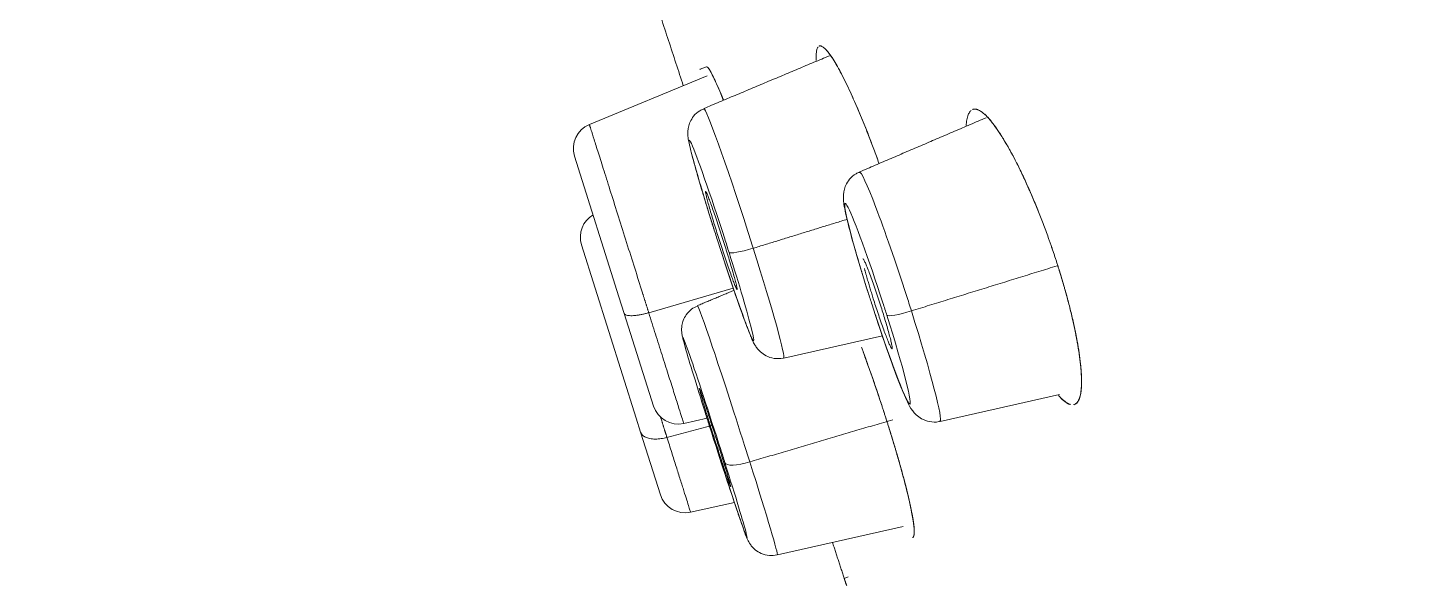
# Model space of a CAD drawing. Extents: x 5217 to 6345, y 0 to 827.
# Drawn here: x 5956.67 to 5972.71, y 485.49 to 491.91 of the extents above; entities that cross this region are included whole.
import ezdxf

# ---------------------------------------------------------------- set-up
doc = ezdxf.new("R2010")
doc.units = 0
doc.header["$LTSCALE"] = 30
doc.header["$MEASUREMENT"] = 0
doc.linetypes.add('HIDDEN2', pattern=[4.7625, 3.175, -1.5875])
doc.layers.add('1', color=7, linetype='CONTINUOUS')
doc.layers.add('2', color=1, linetype='HIDDEN2')

msp = doc.modelspace()

# ---------------------------------------------------------------- linework, layer by layer
at = {"layer": '1', "color": 7, "linetype": 'Continuous', "lineweight": 18}
for p, q in [((5965.874, 491.69), (5965.874, 491.69)), ((5964.492, 491.42), (5964.487, 491.417)), ((5964.564, 491.449), (5964.492, 491.42)), ((5964.571, 491.344), (5963.202, 490.777)), ((5963.03, 490.409), (5963.546, 488.773)), ((5963.747, 487.358), (5963.11, 489.377)), ((5963.546, 488.773), (5963.608, 488.578)), ((5963.948, 487.5), (5963.608, 488.578)), ((5965.462, 488.059), (5966.61, 488.318)), ((5967.28, 487.322), (5968.671, 487.633)), ((5963.798, 487.195), (5963.747, 487.358)), ((5964.299, 487.298), (5964.57, 487.358)), ((5963.798, 487.195), (5964.028, 486.468)), ((5964.379, 486.265), (5964.888, 486.378)), ((5965.389, 485.767), (5966.853, 486.1)), ((5966.959, 485.97), (5966.96, 485.97)), ((5966.213, 485.514), (5966.166, 485.494)), ((5966.213, 485.514), (5966.166, 485.494)), ((5966.166, 485.494), (5966.213, 485.514)), ((5966.166, 485.494), (5966.213, 485.514))]:
    msp.add_line(p, q, dxfattribs=at)
at = {"layer": '1', "color": 7, "linetype": 'Continuous', "lineweight": 13}
for p, q in [((5963.892, 488.587), (5964.875, 488.873)), ((5964.03, 487.37), (5964.043, 487.329)), ((5964.627, 487.275), (5964.104, 487.135))]:
    msp.add_line(p, q, dxfattribs=at)
at = {"layer": '1', "color": 7, "linetype": 'Continuous', "lineweight": 18}
for centre, start, end in [((5963.316, 490.5), 112.5, 197.5), ((5963.397, 489.467), 120.2005, 197.5), ((5964.234, 487.591), 197.5, 282.5), ((5964.314, 486.558), 197.5, 282.5)]:
    msp.add_arc(centre, 0.3, start, end, dxfattribs=at)
at = {"layer": '1', "color": 7, "linetype": 'Continuous', "lineweight": 13}
for centre, major_axis, ratio, start_param, end_param in [((5964.997, 489.511), (-0.465, 1.452), 0.034601, 4.71696, 6.281239), ((5964.737, 489.428), (-0.374, 1.167), 0.034601, 4.71696, 7.305585), ((5966.811, 488.774), (0.469, -1.451), 0.051888, 1.562494, 3.142038), ((5964.997, 489.511), (-0.465, 1.452), 0.034601, 4.58141, 4.71696), ((5964.737, 489.428), (-0.374, 1.167), 0.034601, 4.58141, 4.71696), ((5965.111, 489.38), (-0.286, -0.09), 0.130526, 0.034907, 1.517595), ((5964.997, 489.511), (-0.465, 1.452), 0.034601, 3.138517, 4.58141), ((5966.553, 488.69), (0.377, -1.167), 0.051888, 4.124518, 4.581312), ((5966.811, 488.774), (0.469, -1.451), 0.051888, 1.439719, 1.562494), ((5964.924, 487.218), (-0.465, 1.451), 0.016858, 4.586061, 6.282037), ((5966.553, 488.69), (0.377, -1.167), 0.051888, 4.704087, 7.722904), ((5966.947, 488.649), (-0.286, -0.09), 0.130526, 0.05236, 1.530973), ((5966.811, 488.774), (-0.469, 1.451), 0.051888, 3.136757, 4.581312), ((5964.737, 489.428), (-0.374, 1.167), 0.034601, 2.572011, 2.651997), ((5964.663, 487.134), (-0.374, 1.166), 0.016858, 4.586061, 6.751756), ((5964.663, 487.134), (-0.374, 1.166), 0.016858, 4.450552, 4.586061), ((5964.924, 487.218), (-0.465, 1.451), 0.016858, 4.450552, 4.586061), ((5965.064, 486.93), (0.286, 0.09), 0.258819, 3.159046, 4.643525), ((5964.924, 487.218), (-0.465, 1.451), 0.016858, 3.140081, 4.450552), ((5964.663, 487.134), (-0.374, 1.166), 0.016858, 2.503831, 3.432382)]:
    msp.add_ellipse(centre, major_axis=major_axis, ratio=ratio, start_param=start_param, end_param=end_param, dxfattribs=at)
at = {"layer": '1', "color": 7, "linetype": 'Continuous', "lineweight": 18}
for centre, major_axis, ratio, start_param, end_param in [((5964.737, 489.428), (-0.374, 1.167), 0.034601, 1.0224, 1.439818), ((5966.553, 488.69), (0.377, -1.167), 0.051888, 1.562494, 4.124517), ((5964.737, 489.428), (-0.374, 1.167), 0.034601, 1.439818, 1.575367), ((5964.737, 489.428), (-0.374, 1.167), 0.034601, 1.575367, 2.572011), ((5964.737, 489.428), (-0.374, 1.167), 0.034601, 2.651997, 4.58141), ((5966.553, 488.69), (0.377, -1.167), 0.051888, 4.581312, 4.704087), ((5966.553, 488.69), (0.377, -1.167), 0.051888, 1.439719, 1.562494), ((5964.663, 487.134), (-0.374, 1.166), 0.016858, 0.468571, 1.308959), ((5964.663, 487.134), (-0.374, 1.166), 0.016858, 1.308959, 1.444468), ((5964.663, 487.134), (-0.374, 1.166), 0.016858, 1.444468, 2.50383), ((5964.663, 487.134), (-0.374, 1.166), 0.016858, 3.432382, 4.450552)]:
    msp.add_ellipse(centre, major_axis=major_axis, ratio=ratio, start_param=start_param, end_param=end_param, dxfattribs=at)
for points, degree, knots in [([(5956.667, 553.255), (5956.667, 553.254), (5956.73, 553.053), (5956.799, 552.837), (5956.939, 552.39), (5957.084, 551.93), (5957.305, 551.23), (5957.532, 550.512), (5957.836, 549.547), (5958.146, 548.563), (5958.535, 547.33), (5958.93, 546.077), (5959.402, 544.58), (5959.879, 543.066), (5960.43, 541.318), (5960.985, 539.558), (5961.609, 537.578), (5962.234, 535.596), (5962.922, 533.414), (5963.608, 531.24), (5964.349, 528.89), (5965.083, 526.56), (5965.865, 524.081), (5966.636, 521.635), (5967.446, 519.068), (5968.24, 516.548), (5969.065, 513.934), (5969.87, 511.38), (5970.696, 508.759), (5971.5, 506.21), (5972.317, 503.619), (5973.109, 501.107), (5973.906, 498.578), (5974.695, 496.078), (5975.482, 493.579), (5976.3, 490.987), (5977.11, 488.418), (5977.944, 485.772), (5978.763, 483.175), (5979.603, 480.51), (5980.419, 477.921), (5981.253, 475.277), (5982.054, 472.737), (5982.868, 470.156), (5983.639, 467.709), (5984.419, 465.235), (5985.148, 462.924), (5985.881, 460.598), (5986.555, 458.462), (5987.229, 456.325), (5987.836, 454.4), (5988.44, 452.484), (5988.971, 450.799), (5989.497, 449.131), (5989.946, 447.707), (5990.388, 446.305), (5990.751, 445.154), (5990.958, 444.497), (5991.138, 443.926)], 2, [0, 0, 0, 0.033713, 0.033713, 0.068746, 0.068746, 0.10378, 0.10378, 0.138813, 0.138813, 0.173846, 0.173846, 0.208879, 0.208879, 0.243913, 0.243913, 0.278946, 0.278946, 0.313979, 0.313979, 0.349012, 0.349012, 0.384046, 0.384046, 0.419079, 0.419079, 0.454112, 0.454112, 0.489145, 0.489145, 0.524179, 0.524179, 0.559212, 0.559212, 0.594245, 0.594245, 0.629278, 0.629278, 0.664312, 0.664312, 0.699345, 0.699345, 0.734378, 0.734378, 0.769411, 0.769411, 0.804444, 0.804444, 0.839478, 0.839478, 0.874511, 0.874511, 0.909544, 0.909544, 0.944577, 0.944577, 0.979611, 0.979611, 1, 1, 1]), ([(5965.862, 491.68), (5965.859, 491.677), (5965.852, 491.666), (5965.844, 491.641), (5965.839, 491.596), (5965.838, 491.555), (5965.839, 491.526), (5965.839, 491.521)], 3, [0, 0, 0, 0, 0.122023, 0.422438, 0.636626, 0.937855, 1, 1, 1, 1]), ([(5965.84, 491.6), (5965.839, 491.583), (5965.838, 491.558), (5965.839, 491.529), (5965.839, 491.522)], 3, [0, 0, 0, 0, 0.765695, 1, 1, 1, 1]), ([(5966.57, 490.326), (5966.56, 490.354), (5966.54, 490.408), (5966.501, 490.514), (5966.452, 490.643), (5966.393, 490.793), (5966.332, 490.94), (5966.275, 491.072), (5966.22, 491.191), (5966.167, 491.301), (5966.112, 491.408), (5966.06, 491.501), (5966.013, 491.574), (5965.98, 491.618), (5965.956, 491.646), (5965.933, 491.67), (5965.911, 491.686), (5965.89, 491.693), (5965.88, 491.692), (5965.875, 491.69), (5965.875, 491.69)], 3, [0, 0, 0, 0, 0.034007, 0.069186, 0.134935, 0.202948, 0.273999, 0.346237, 0.406397, 0.472287, 0.548078, 0.625447, 0.698275, 0.766386, 0.79463, 0.835003, 0.907475, 0.947802, 0.997722, 1, 1, 1, 1]), ([(5966.57, 490.326), (5966.56, 490.354), (5966.54, 490.408), (5966.501, 490.514), (5966.452, 490.643), (5966.393, 490.793), (5966.332, 490.94), (5966.275, 491.072), (5966.22, 491.191), (5966.167, 491.301), (5966.112, 491.408), (5966.06, 491.501), (5966.013, 491.574), (5965.98, 491.618), (5965.956, 491.646), (5965.933, 491.67), (5965.908, 491.688), (5965.887, 491.693), (5965.878, 491.691), (5965.875, 491.69)], 3, [0, 0, 0, 0, 0.034012, 0.069191, 0.134941, 0.202957, 0.274009, 0.346248, 0.406409, 0.472301, 0.548094, 0.625464, 0.698294, 0.766406, 0.794651, 0.835024, 0.907497, 0.967554, 1, 1, 1, 1]), ([(5965.876, 491.691), (5965.878, 491.691), (5965.887, 491.693), (5965.906, 491.69), (5965.937, 491.667), (5965.973, 491.628), (5966.013, 491.573), (5966.058, 491.502), (5966.107, 491.416), (5966.159, 491.317), (5966.214, 491.204), (5966.271, 491.08), (5966.33, 490.945), (5966.39, 490.801), (5966.45, 490.649), (5966.5, 490.517), (5966.54, 490.409), (5966.56, 490.354), (5966.57, 490.326)], 3, [0, 0, 0, 0, 0.017409, 0.087814, 0.158333, 0.229613, 0.300377, 0.371283, 0.4415, 0.51204, 0.581832, 0.651955, 0.721625, 0.791293, 0.860832, 0.930452, 0.965331, 1, 1, 1, 1]), ([(5965.899, 491.69), (5965.902, 491.689), (5965.913, 491.684), (5965.937, 491.667), (5965.973, 491.628), (5966.013, 491.573), (5966.058, 491.502), (5966.107, 491.416), (5966.159, 491.317), (5966.214, 491.204), (5966.271, 491.08), (5966.33, 490.945), (5966.39, 490.801), (5966.45, 490.649), (5966.5, 490.517), (5966.54, 490.409), (5966.56, 490.354), (5966.57, 490.326)], 3, [0, 0, 0, 0, 0.020224, 0.095968, 0.17253, 0.248537, 0.324697, 0.400116, 0.475883, 0.550846, 0.626165, 0.700998, 0.775828, 0.85052, 0.925299, 0.962762, 1, 1, 1, 1]), ([(5964.76, 491.064), (5964.754, 491.077), (5964.731, 491.134), (5964.694, 491.221), (5964.654, 491.31), (5964.628, 491.362), (5964.612, 491.393), (5964.598, 491.417), (5964.581, 491.442), (5964.57, 491.451), (5964.565, 491.45), (5964.564, 491.449)], 3, [0, 0, 0, 0, 0.050348, 0.227066, 0.391335, 0.53579, 0.601839, 0.664914, 0.789621, 0.970908, 1, 1, 1, 1]), ([(5964.76, 491.064), (5964.754, 491.077), (5964.731, 491.134), (5964.694, 491.221), (5964.654, 491.31), (5964.628, 491.362), (5964.612, 491.393), (5964.598, 491.417), (5964.581, 491.442), (5964.57, 491.451), (5964.565, 491.45), (5964.564, 491.449)], 3, [0, 0, 0, 0, 0.050313, 0.227039, 0.391315, 0.535776, 0.601828, 0.664906, 0.789618, 0.970912, 1, 1, 1, 1]), ([(5964.577, 491.443), (5964.58, 491.441), (5964.587, 491.432), (5964.603, 491.409), (5964.627, 491.365), (5964.66, 491.296), (5964.699, 491.209), (5964.734, 491.128), (5964.755, 491.076), (5964.76, 491.063)], 3, [0, 0, 0, 0, 0.092263, 0.213993, 0.394395, 0.577186, 0.757487, 0.939911, 1, 1, 1, 1]), ([(5964.577, 491.443), (5964.58, 491.441), (5964.587, 491.432), (5964.603, 491.409), (5964.627, 491.365), (5964.66, 491.296), (5964.699, 491.209), (5964.734, 491.128), (5964.755, 491.076), (5964.76, 491.063)], 3, [0, 0, 0, 0, 0.092263, 0.213993, 0.394395, 0.577186, 0.757487, 0.939911, 1, 1, 1, 1]), ([(5964.532, 490.957), (5964.515, 490.952), (5964.47, 490.934), (5964.414, 490.88), (5964.372, 490.811), (5964.352, 490.747), (5964.346, 490.696), (5964.346, 490.656), (5964.351, 490.611), (5964.367, 490.53), (5964.41, 490.358), (5964.474, 490.138), (5964.509, 490.023)], 3, [0, 0, 0, 0, 0.033057, 0.096388, 0.148952, 0.19455, 0.233788, 0.27088, 0.321589, 0.436499, 0.742396, 1, 1, 1, 1]), ([(5967.6, 490.864), (5967.605, 490.882), (5967.617, 490.914), (5967.633, 490.934), (5967.642, 490.942), (5967.642, 490.942)], 3, [0, 0, 0, 0, 0.496629, 0.994908, 1, 1, 1, 1]), ([(5967.6, 490.864), (5967.605, 490.882), (5967.617, 490.914), (5967.633, 490.934), (5967.642, 490.942), (5967.642, 490.942)], 3, [0, 0, 0, 0, 0.496629, 0.994908, 1, 1, 1, 1]), ([(5968.656, 489.116), (5968.654, 489.123), (5968.649, 489.136), (5968.643, 489.156), (5968.637, 489.177), (5968.63, 489.197), (5968.623, 489.217), (5968.617, 489.237), (5968.61, 489.257), (5968.603, 489.278), (5968.596, 489.298), (5968.59, 489.318), (5968.583, 489.338), (5968.576, 489.359), (5968.569, 489.379), (5968.561, 489.4), (5968.554, 489.42), (5968.54, 489.461), (5968.518, 489.522), (5968.487, 489.603), (5968.457, 489.684), (5968.416, 489.788), (5968.363, 489.915), (5968.298, 490.065), (5968.231, 490.211), (5968.166, 490.343), (5968.103, 490.462), (5968.04, 490.573), (5967.974, 490.68), (5967.916, 490.763), (5967.869, 490.823), (5967.832, 490.864), (5967.802, 490.894), (5967.775, 490.917), (5967.749, 490.935), (5967.727, 490.947), (5967.71, 490.953), (5967.7, 490.955), (5967.689, 490.957), (5967.675, 490.957), (5967.664, 490.954), (5967.659, 490.952), (5967.658, 490.951)], 3, [0, 0, 0, 0, 0.006741, 0.013492, 0.020255, 0.027028, 0.033811, 0.040606, 0.047411, 0.054228, 0.061055, 0.067892, 0.074741, 0.0816, 0.088471, 0.095352, 0.102244, 0.109147, 0.136952, 0.164749, 0.192536, 0.220315, 0.27434, 0.330159, 0.388379, 0.447546, 0.497663, 0.552721, 0.616016, 0.680786, 0.721962, 0.761338, 0.798918, 0.824882, 0.857204, 0.898047, 0.91655, 0.929077, 0.942132, 0.96989, 0.997089, 1, 1, 1, 1]), ([(5968.656, 489.116), (5968.654, 489.123), (5968.649, 489.136), (5968.643, 489.156), (5968.637, 489.177), (5968.63, 489.197), (5968.623, 489.217), (5968.617, 489.237), (5968.61, 489.257), (5968.603, 489.278), (5968.596, 489.298), (5968.59, 489.318), (5968.583, 489.338), (5968.576, 489.359), (5968.569, 489.379), (5968.561, 489.4), (5968.554, 489.42), (5968.54, 489.461), (5968.518, 489.522), (5968.487, 489.603), (5968.457, 489.684), (5968.416, 489.788), (5968.363, 489.915), (5968.298, 490.065), (5968.231, 490.211), (5968.166, 490.343), (5968.103, 490.462), (5968.04, 490.573), (5967.974, 490.68), (5967.916, 490.763), (5967.869, 490.823), (5967.832, 490.864), (5967.802, 490.894), (5967.775, 490.917), (5967.749, 490.935), (5967.727, 490.947), (5967.71, 490.953), (5967.7, 490.955), (5967.689, 490.957), (5967.675, 490.957), (5967.664, 490.954), (5967.658, 490.951)], 3, [0, 0, 0, 0, 0.006741, 0.013492, 0.020255, 0.027028, 0.033812, 0.040606, 0.047412, 0.054228, 0.061055, 0.067893, 0.074742, 0.081601, 0.088472, 0.095353, 0.102245, 0.109148, 0.136954, 0.164751, 0.192538, 0.220318, 0.274343, 0.330162, 0.388383, 0.447551, 0.497668, 0.552727, 0.616023, 0.680794, 0.72197, 0.761346, 0.798927, 0.824892, 0.857214, 0.898057, 0.91656, 0.929088, 0.942142, 0.969901, 1, 1, 1, 1]), ([(5967.662, 490.953), (5967.666, 490.954), (5967.68, 490.958), (5967.708, 490.956), (5967.751, 490.936), (5967.799, 490.899), (5967.851, 490.845), (5967.908, 490.774), (5967.968, 490.688), (5968.031, 490.588), (5968.096, 490.475), (5968.162, 490.35), (5968.229, 490.215), (5968.295, 490.071), (5968.361, 489.92), (5968.415, 489.79), (5968.457, 489.684), (5968.487, 489.603), (5968.518, 489.522), (5968.542, 489.455), (5968.561, 489.4), (5968.575, 489.36), (5968.589, 489.319), (5968.603, 489.279), (5968.617, 489.238), (5968.63, 489.197), (5968.643, 489.157), (5968.651, 489.13), (5968.656, 489.116)], 3, [0, 0, 0, 0, 0.0182, 0.076573, 0.135552, 0.195054, 0.254561, 0.314049, 0.37307, 0.432281, 0.490583, 0.549063, 0.60673, 0.664308, 0.721132, 0.778015, 0.806021, 0.833969, 0.86192, 0.889932, 0.903728, 0.917499, 0.931253, 0.944996, 0.958735, 0.972478, 0.98623, 1, 1, 1, 1]), ([(5967.676, 490.956), (5967.686, 490.958), (5967.71, 490.955), (5967.751, 490.936), (5967.799, 490.899), (5967.851, 490.845), (5967.908, 490.774), (5967.968, 490.688), (5968.031, 490.588), (5968.096, 490.475), (5968.162, 490.35), (5968.229, 490.215), (5968.295, 490.071), (5968.361, 489.92), (5968.415, 489.79), (5968.457, 489.684), (5968.487, 489.603), (5968.518, 489.522), (5968.542, 489.455), (5968.561, 489.4), (5968.575, 489.36), (5968.589, 489.319), (5968.603, 489.279), (5968.617, 489.238), (5968.63, 489.197), (5968.643, 489.157), (5968.651, 489.13), (5968.656, 489.116)], 3, [0, 0, 0, 0, 0.053638, 0.114082, 0.175062, 0.236047, 0.297012, 0.357499, 0.41818, 0.47793, 0.537863, 0.596963, 0.65597, 0.714206, 0.772502, 0.801203, 0.829845, 0.85849, 0.887199, 0.901337, 0.91545, 0.929546, 0.94363, 0.95771, 0.971794, 0.985888, 1, 1, 1, 1]), ([(5967.608, 490.89), (5967.605, 490.882), (5967.596, 490.855), (5967.589, 490.813), (5967.585, 490.776), (5967.585, 490.765)], 3, [0, 0, 0, 0, 0.251046, 0.795563, 1, 1, 1, 1]), ([(5967.608, 490.89), (5967.605, 490.882), (5967.596, 490.855), (5967.589, 490.813), (5967.585, 490.776), (5967.585, 490.765)], 3, [0, 0, 0, 0, 0.25098, 0.795503, 1, 1, 1, 1]), ([(5966.343, 490.22), (5966.329, 490.216), (5966.285, 490.2), (5966.228, 490.145), (5966.183, 490.074), (5966.162, 490.008), (5966.156, 489.953), (5966.156, 489.9), (5966.167, 489.809), (5966.205, 489.639), (5966.28, 489.358), (5966.342, 489.154), (5966.364, 489.083)], 3, [0, 0, 0, 0, 0.025009, 0.083604, 0.132635, 0.176386, 0.217134, 0.264096, 0.34812, 0.609822, 0.872815, 1, 1, 1, 1]), ([(5964.737, 489.29), (5964.781, 489.153), (5964.869, 488.888), (5964.973, 488.586), (5965.018, 488.471), (5965.03, 488.439)], 3, [0, 0, 0, 0, 0.374599, 0.80282, 1, 1, 1, 1]), ([(5968.656, 489.116), (5968.658, 489.109), (5968.662, 489.096), (5968.669, 489.075), (5968.675, 489.054), (5968.682, 489.033), (5968.688, 489.013), (5968.694, 488.992), (5968.7, 488.971), (5968.706, 488.951), (5968.712, 488.93), (5968.718, 488.91), (5968.724, 488.889), (5968.73, 488.869), (5968.736, 488.848), (5968.741, 488.828), (5968.747, 488.807), (5968.758, 488.766), (5968.775, 488.705), (5968.795, 488.625), (5968.814, 488.546), (5968.838, 488.441), (5968.865, 488.315), (5968.89, 488.172), (5968.909, 488.039), (5968.926, 487.879), (5968.929, 487.713), (5968.91, 487.6), (5968.881, 487.545), (5968.861, 487.527), (5968.849, 487.521), (5968.847, 487.52)], 3, [0, 0, 0, 0, 0.008486, 0.016969, 0.025451, 0.033932, 0.042414, 0.050898, 0.059385, 0.067875, 0.076372, 0.084874, 0.093384, 0.101902, 0.110431, 0.11897, 0.127521, 0.136085, 0.170812, 0.205456, 0.240092, 0.274796, 0.346133, 0.417131, 0.488487, 0.560899, 0.704396, 0.845444, 0.915847, 0.986658, 1, 1, 1, 1]), ([(5968.836, 487.516), (5968.836, 487.516), (5968.842, 487.518), (5968.854, 487.523), (5968.871, 487.535), (5968.887, 487.557), (5968.902, 487.588), (5968.913, 487.628), (5968.921, 487.676), (5968.926, 487.739), (5968.927, 487.819), (5968.921, 487.923), (5968.909, 488.044), (5968.889, 488.18), (5968.863, 488.322), (5968.838, 488.445), (5968.814, 488.546), (5968.795, 488.625), (5968.774, 488.706), (5968.757, 488.772), (5968.742, 488.824), (5968.732, 488.861), (5968.722, 488.897), (5968.711, 488.934), (5968.7, 488.97), (5968.69, 489.007), (5968.678, 489.043), (5968.667, 489.08), (5968.66, 489.104), (5968.656, 489.116)], 3, [0, 0, 0, 0, 0.004774, 0.036443, 0.07879, 0.124747, 0.174323, 0.223014, 0.271765, 0.320575, 0.387656, 0.45246, 0.526159, 0.59815, 0.666408, 0.731751, 0.765726, 0.799675, 0.833598, 0.867497, 0.882422, 0.897297, 0.91212, 0.926893, 0.941616, 0.956287, 0.970909, 0.98548, 1, 1, 1, 1]), ([(5968.836, 487.516), (5968.838, 487.517), (5968.845, 487.519), (5968.856, 487.524), (5968.874, 487.538), (5968.89, 487.561), (5968.902, 487.591), (5968.914, 487.629), (5968.923, 487.685), (5968.927, 487.767), (5968.925, 487.859), (5968.917, 487.965), (5968.903, 488.084), (5968.883, 488.216), (5968.857, 488.353), (5968.831, 488.472), (5968.809, 488.57), (5968.79, 488.646), (5968.77, 488.723), (5968.752, 488.788), (5968.738, 488.841), (5968.727, 488.88), (5968.715, 488.92), (5968.704, 488.959), (5968.692, 488.998), (5968.68, 489.038), (5968.668, 489.077), (5968.66, 489.103), (5968.656, 489.116)], 3, [0, 0, 0, 0, 0.013849, 0.044413, 0.076868, 0.143016, 0.176845, 0.212893, 0.281653, 0.350015, 0.415763, 0.478054, 0.547891, 0.615962, 0.680835, 0.743388, 0.775905, 0.808385, 0.840828, 0.873234, 0.889288, 0.905283, 0.921218, 0.937094, 0.95291, 0.968666, 0.984363, 1, 1, 1, 1]), ([(5968.656, 489.116), (5968.658, 489.109), (5968.662, 489.096), (5968.669, 489.075), (5968.675, 489.054), (5968.682, 489.033), (5968.688, 489.013), (5968.694, 488.992), (5968.7, 488.971), (5968.706, 488.951), (5968.712, 488.93), (5968.718, 488.91), (5968.724, 488.889), (5968.73, 488.869), (5968.736, 488.848), (5968.741, 488.828), (5968.747, 488.807), (5968.758, 488.766), (5968.775, 488.705), (5968.795, 488.625), (5968.814, 488.546), (5968.838, 488.441), (5968.865, 488.315), (5968.89, 488.172), (5968.909, 488.039), (5968.926, 487.879), (5968.929, 487.713), (5968.91, 487.6), (5968.885, 487.553), (5968.873, 487.539), (5968.87, 487.536)], 3, [0, 0, 0, 0, 0.008989, 0.017975, 0.026959, 0.035943, 0.044927, 0.053914, 0.062904, 0.071898, 0.080897, 0.089904, 0.098918, 0.107941, 0.116975, 0.12602, 0.135077, 0.144149, 0.180934, 0.217631, 0.25432, 0.29108, 0.366645, 0.44185, 0.517434, 0.594137, 0.746137, 0.895544, 0.970119, 1, 1, 1, 1]), ([(5964.458, 488.663), (5964.433, 488.654), (5964.384, 488.63), (5964.329, 488.569), (5964.293, 488.502), (5964.277, 488.441), (5964.274, 488.393), (5964.275, 488.361), (5964.279, 488.337), (5964.284, 488.307), (5964.293, 488.27), (5964.311, 488.207), (5964.323, 488.164)], 3, [0, 0, 0, 0, 0.084462, 0.184945, 0.268681, 0.33985, 0.397731, 0.441818, 0.486127, 0.556129, 0.738817, 1, 1, 1, 1]), ([(5966.528, 488.561), (5966.574, 488.418), (5966.668, 488.142), (5966.801, 487.775), (5966.892, 487.565), (5966.935, 487.476), (5966.999, 487.399), (5967.067, 487.347), (5967.158, 487.315), (5967.237, 487.308), (5967.276, 487.323), (5967.28, 487.324)], 3, [0, 0, 0, 0, 0.208419, 0.437457, 0.672379, 0.802166, 0.84706, 0.889491, 0.939194, 0.993274, 1, 1, 1, 1]), ([(5965.03, 488.439), (5965.049, 488.387), (5965.086, 488.293), (5965.109, 488.241), (5965.146, 488.18), (5965.189, 488.129), (5965.258, 488.08), (5965.351, 488.049), (5965.418, 488.052), (5965.454, 488.058)], 3, [0, 0, 0, 0, 0.271539, 0.535666, 0.618834, 0.701227, 0.789239, 0.891701, 1, 1, 1, 1]), ([(5966.367, 488.184), (5966.375, 488.163), (5966.402, 488.089), (5966.439, 487.985), (5966.479, 487.874), (5966.508, 487.79), (5966.537, 487.705), (5966.56, 487.636), (5966.578, 487.583), (5966.591, 487.545), (5966.603, 487.507), (5966.615, 487.47), (5966.627, 487.432), (5966.639, 487.395), (5966.651, 487.358), (5966.663, 487.321), (5966.671, 487.297), (5966.675, 487.284)], 3, [0, 0, 0, 0, 0.070788, 0.255904, 0.348609, 0.441253, 0.534026, 0.627119, 0.668734, 0.710265, 0.751729, 0.793141, 0.834518, 0.875876, 0.917231, 0.9586, 1, 1, 1, 1]), ([(5966.367, 488.184), (5966.375, 488.163), (5966.402, 488.089), (5966.439, 487.985), (5966.479, 487.874), (5966.508, 487.79), (5966.537, 487.705), (5966.56, 487.636), (5966.578, 487.583), (5966.591, 487.545), (5966.603, 487.507), (5966.615, 487.47), (5966.627, 487.432), (5966.639, 487.395), (5966.651, 487.358), (5966.663, 487.321), (5966.671, 487.297), (5966.675, 487.284)], 3, [0, 0, 0, 0, 0.070788, 0.255904, 0.348609, 0.441253, 0.534026, 0.627119, 0.668734, 0.710265, 0.751729, 0.793141, 0.834518, 0.875876, 0.917231, 0.9586, 1, 1, 1, 1]), ([(5966.675, 487.284), (5966.673, 487.291), (5966.668, 487.304), (5966.662, 487.325), (5966.655, 487.345), (5966.649, 487.365), (5966.642, 487.386), (5966.636, 487.406), (5966.629, 487.427), (5966.622, 487.448), (5966.616, 487.469), (5966.609, 487.489), (5966.602, 487.51), (5966.595, 487.531), (5966.588, 487.552), (5966.581, 487.574), (5966.574, 487.595), (5966.56, 487.637), (5966.538, 487.702), (5966.509, 487.787), (5966.479, 487.873), (5966.44, 487.982), (5966.404, 488.084), (5966.377, 488.156), (5966.369, 488.178)], 3, [0, 0, 0, 0, 0.022853, 0.045748, 0.068685, 0.091665, 0.114687, 0.137751, 0.160858, 0.184006, 0.207197, 0.23043, 0.253705, 0.277023, 0.300383, 0.323785, 0.347229, 0.370715, 0.465402, 0.560094, 0.654788, 0.749487, 0.926463, 1, 1, 1, 1]), ([(5966.675, 487.284), (5966.673, 487.291), (5966.668, 487.304), (5966.662, 487.325), (5966.655, 487.345), (5966.649, 487.365), (5966.642, 487.386), (5966.636, 487.406), (5966.629, 487.427), (5966.622, 487.448), (5966.616, 487.469), (5966.609, 487.489), (5966.602, 487.51), (5966.595, 487.531), (5966.588, 487.552), (5966.581, 487.574), (5966.574, 487.595), (5966.56, 487.637), (5966.538, 487.702), (5966.509, 487.787), (5966.479, 487.873), (5966.44, 487.982), (5966.404, 488.084), (5966.377, 488.156), (5966.369, 488.178)], 3, [0, 0, 0, 0, 0.022853, 0.045748, 0.068686, 0.091666, 0.114688, 0.137753, 0.160859, 0.184008, 0.207199, 0.230432, 0.253708, 0.277026, 0.300386, 0.323788, 0.347232, 0.370719, 0.465407, 0.560099, 0.654795, 0.749494, 0.926472, 1, 1, 1, 1]), ([(5968.659, 487.624), (5968.665, 487.617), (5968.691, 487.589), (5968.73, 487.553), (5968.766, 487.53), (5968.786, 487.521), (5968.794, 487.519), (5968.797, 487.518)], 3, [0, 0, 0, 0, 0.108316, 0.505579, 0.79631, 0.935516, 1, 1, 1, 1]), ([(5968.78, 487.524), (5968.78, 487.524), (5968.766, 487.53), (5968.737, 487.548), (5968.702, 487.579), (5968.682, 487.599), (5968.679, 487.603)], 3, [0, 0, 0, 0, 0.000036, 0.458178, 0.919273, 1, 1, 1, 1]), ([(5968.786, 487.522), (5968.784, 487.522), (5968.768, 487.529), (5968.737, 487.548), (5968.702, 487.579), (5968.682, 487.599), (5968.679, 487.603)], 3, [0, 0, 0, 0, 0.061826, 0.491659, 0.924262, 1, 1, 1, 1]), ([(5968.679, 487.602), (5968.682, 487.599), (5968.705, 487.575), (5968.732, 487.552), (5968.758, 487.535), (5968.766, 487.531), (5968.769, 487.529)], 3, [0, 0, 0, 0, 0.090559, 0.713762, 0.881555, 1, 1, 1, 1]), ([(5966.96, 485.97), (5966.962, 485.97), (5966.967, 485.973), (5966.976, 485.984), (5966.983, 486.024), (5966.978, 486.109), (5966.957, 486.236), (5966.931, 486.361), (5966.907, 486.468), (5966.878, 486.582), (5966.851, 486.685), (5966.827, 486.772), (5966.808, 486.841), (5966.787, 486.912), (5966.77, 486.973), (5966.755, 487.022), (5966.744, 487.059), (5966.733, 487.096), (5966.722, 487.133), (5966.71, 487.171), (5966.698, 487.209), (5966.687, 487.246), (5966.679, 487.272), (5966.675, 487.284)], 3, [0, 0, 0, 0, 0.01789, 0.089894, 0.165178, 0.304826, 0.438552, 0.510175, 0.580677, 0.649852, 0.716811, 0.75257, 0.788326, 0.824081, 0.859833, 0.877557, 0.895223, 0.912832, 0.930382, 0.947873, 0.965307, 0.982683, 1, 1, 1, 1]), ([(5966.675, 487.284), (5966.677, 487.278), (5966.681, 487.264), (5966.687, 487.244), (5966.693, 487.225), (5966.7, 487.205), (5966.706, 487.185), (5966.712, 487.165), (5966.718, 487.146), (5966.724, 487.126), (5966.73, 487.107), (5966.735, 487.088), (5966.741, 487.068), (5966.747, 487.049), (5966.753, 487.03), (5966.758, 487.011), (5966.764, 486.992), (5966.769, 486.973), (5966.781, 486.935), (5966.798, 486.876), (5966.819, 486.801), (5966.84, 486.727), (5966.865, 486.633), (5966.894, 486.521), (5966.923, 486.4), (5966.946, 486.292), (5966.964, 486.199), (5966.975, 486.12), (5966.981, 486.057), (5966.981, 486.011), (5966.975, 485.985), (5966.97, 485.976), (5966.967, 485.974)], 3, [0, 0, 0, 0, 0.009477, 0.018946, 0.02841, 0.037868, 0.047323, 0.056775, 0.066226, 0.075676, 0.085126, 0.094578, 0.104033, 0.113492, 0.122956, 0.132425, 0.141902, 0.151388, 0.160882, 0.201, 0.241047, 0.281108, 0.321269, 0.401088, 0.480864, 0.559787, 0.638685, 0.717161, 0.795599, 0.874574, 0.953037, 1, 1, 1, 1]), ([(5966.96, 485.97), (5966.966, 485.971), (5966.973, 485.979), (5966.979, 486.002), (5966.981, 486.03), (5966.98, 486.07), (5966.974, 486.125), (5966.963, 486.202), (5966.945, 486.296), (5966.921, 486.406), (5966.892, 486.526), (5966.864, 486.635), (5966.839, 486.728), (5966.819, 486.802), (5966.797, 486.879), (5966.778, 486.943), (5966.764, 486.994), (5966.753, 487.029), (5966.742, 487.065), (5966.731, 487.101), (5966.72, 487.138), (5966.709, 487.174), (5966.698, 487.211), (5966.686, 487.247), (5966.679, 487.272), (5966.675, 487.284)], 3, [0, 0, 0, 0, 0.080735, 0.134488, 0.188145, 0.241705, 0.314459, 0.383966, 0.463362, 0.541831, 0.617073, 0.69013, 0.729198, 0.768302, 0.807442, 0.846618, 0.863871, 0.881071, 0.898219, 0.915314, 0.932356, 0.949346, 0.966283, 0.983168, 1, 1, 1, 1]), ([(5966.675, 487.284), (5966.677, 487.278), (5966.681, 487.264), (5966.687, 487.244), (5966.693, 487.225), (5966.7, 487.205), (5966.706, 487.185), (5966.712, 487.165), (5966.718, 487.146), (5966.724, 487.126), (5966.73, 487.107), (5966.735, 487.088), (5966.741, 487.068), (5966.747, 487.049), (5966.753, 487.03), (5966.758, 487.011), (5966.764, 486.992), (5966.769, 486.973), (5966.781, 486.935), (5966.798, 486.876), (5966.819, 486.801), (5966.84, 486.727), (5966.865, 486.633), (5966.894, 486.521), (5966.923, 486.4), (5966.946, 486.292), (5966.964, 486.199), (5966.975, 486.12), (5966.981, 486.057), (5966.981, 486.011), (5966.975, 485.984), (5966.969, 485.975), (5966.966, 485.973)], 3, [0, 0, 0, 0, 0.009415, 0.018823, 0.028225, 0.037622, 0.047016, 0.056407, 0.065796, 0.075184, 0.084573, 0.093964, 0.103358, 0.112755, 0.122157, 0.131566, 0.140981, 0.150405, 0.159838, 0.199696, 0.239483, 0.279283, 0.319183, 0.398484, 0.477742, 0.556153, 0.634539, 0.712506, 0.790435, 0.868897, 0.946851, 1, 1, 1, 1]), ([(5964.635, 487.155), (5964.678, 487.019), (5964.765, 486.749), (5964.879, 486.405), (5964.93, 486.254), (5964.948, 486.203)], 3, [0, 0, 0, 0, 0.349198, 0.747836, 1, 1, 1, 1]), ([(5964.948, 486.203), (5964.962, 486.164), (5965.011, 486.023), (5965.017, 485.993), (5965.061, 485.909), (5965.086, 485.87), (5965.132, 485.823), (5965.203, 485.779), (5965.292, 485.755), (5965.354, 485.761), (5965.383, 485.768)], 3, [0, 0, 0, 0, 0.157611, 0.599173, 0.647987, 0.691275, 0.754966, 0.830466, 0.920304, 1, 1, 1, 1]), ([(5966.536, 484.425), (5966.534, 484.431), (5966.518, 484.478), (5966.488, 484.564), (5966.447, 484.682), (5966.407, 484.798), (5966.368, 484.91), (5966.329, 485.022), (5966.292, 485.129), (5966.258, 485.226), (5966.23, 485.307), (5966.213, 485.357), (5966.203, 485.385), (5966.199, 485.397), (5966.195, 485.409), (5966.191, 485.42), (5966.188, 485.43), (5966.184, 485.44), (5966.181, 485.449), (5966.178, 485.457), (5966.176, 485.465), (5966.173, 485.471), (5966.171, 485.477), (5966.17, 485.482), (5966.168, 485.486), (5966.167, 485.49), (5966.166, 485.492), (5966.166, 485.494), (5966.166, 485.494), (5966.166, 485.494)], 3, [0, 0, 0, 0, 0.010227, 0.073322, 0.138944, 0.207093, 0.277768, 0.350969, 0.434696, 0.516971, 0.597796, 0.677173, 0.694954, 0.712885, 0.730967, 0.749201, 0.767586, 0.786122, 0.804809, 0.823647, 0.842637, 0.861777, 0.881069, 0.900513, 0.920108, 0.939854, 0.959751, 0.9798, 1, 1, 1, 1])]:
    msp.add_open_spline(points, degree=degree, knots=knots, dxfattribs=at)
for points, degree in [([(5963.606, 493.334), (5964.294, 491.229)], 1), ([(5963.606, 493.334), (5964.294, 491.229)], 1), ([(5965.995, 491.578), (5964.532, 490.963)], 1), ([(5967.816, 490.856), (5966.343, 490.225)], 1), ([(5964.509, 490.023), (5964.562, 489.835), (5964.647, 489.568)], 2), ([(5966.364, 489.083), (5966.399, 488.96), (5966.442, 488.825)], 2), ([(5964.884, 488.847), (5964.459, 488.669)], 1), ([(5966.03, 485.912), (5966.166, 485.494)], 1), ([(5966.03, 485.912), (5966.166, 485.494)], 1)]:
    msp.add_open_spline(points, degree=degree, dxfattribs=at)
at = {"layer": '1', "color": 7, "linetype": 'Continuous', "lineweight": 13}
msp.add_rational_spline([(5963.202, 490.777), (5963.202, 490.777), (5963.212, 490.744), (5963.311, 490.431), (5963.819, 488.819)], [0.936091994624, 0.962946726278, 1, 0.730756595522, 1], degree=2, knots=[0, 0, 0, 0.120972, 0.120972, 1, 1, 1], dxfattribs=at)
at = {"layer": '1', "color": 7, "linetype": 'Continuous', "lineweight": 18}
for points, weights, knots in [([(5964.693, 489.496), (5964.514, 490.063), (5964.558, 489.995), (5964.601, 489.927), (5964.78, 489.359)], [1, 0.707106781186, 1, 0.707106781186, 1], [0, 0, 0, 0.5, 0.5, 1, 1, 1]), ([(5964.78, 489.359), (5964.959, 488.792), (5964.916, 488.86), (5964.872, 488.929), (5964.693, 489.496)], [1, 0.707106781187, 1, 0.707106781187, 1], [0, 0, 0, 0.5, 0.5, 1, 1, 1]), ([(5966.602, 488.63), (5966.438, 489.15), (5966.389, 489.21), (5966.386, 489.214), (5966.384, 489.213)], [1, 0.707106781187, 1, 0.974981724116, 0.954237457243], [0, 0, 0, 0.921304, 0.921304, 1, 1, 1]), ([(5966.602, 488.63), (5966.766, 488.11), (5966.717, 488.17), (5966.668, 488.23), (5966.504, 488.75)], [1, 0.707106781187, 1, 0.707106781187, 1], [0, 0, 0, 0.5, 0.5, 1, 1, 1]), ([(5964.606, 487.279), (5964.432, 487.832), (5964.489, 487.687), (5964.545, 487.542), (5964.719, 486.989)], [1, 0.707106781185, 1, 0.707106781185, 1], [0, 0, 0, 0.5, 0.5, 1, 1, 1]), ([(5964.719, 486.989), (5964.894, 486.436), (5964.837, 486.581), (5964.78, 486.726), (5964.606, 487.279)], [1, 0.707106781186, 1, 0.707106781186, 1], [0, 0, 0, 0.5, 0.5, 1, 1, 1])]:
    msp.add_rational_spline(points, weights, degree=2, knots=knots, dxfattribs=at)
at = {"layer": '1', "color": 7, "linetype": 'Continuous', "lineweight": 13}
for points in [[(5965.108, 489.337), (5966.2, 489.674)], [(5966.947, 488.608), (5968.641, 489.132)], [(5965.068, 486.85), (5966.73, 487.341)]]:
    msp.add_open_spline(points, degree=1, dxfattribs=at)
at = {"layer": '1', "color": 7, "linetype": 'Continuous', "lineweight": 18}
msp.add_rational_spline([(5966.402, 489.1), (5966.436, 488.965), (5966.504, 488.75)], [0.853553390594, 0.853553152609, 1], degree=2, dxfattribs=at)
at = {"layer": '1', "color": 7, "linetype": 'Continuous', "lineweight": 13}
for points, weights in [([(5963.819, 488.819), (5963.856, 488.702), (5963.892, 488.587)], [1, 0.997684612523, 1]), ([(5963.892, 488.587), (5963.629, 488.511), (5963.608, 488.578)], [1, 0.737277336822, 1]), ([(5963.892, 488.587), (5964.299, 487.297), (5964.299, 487.298)], [1, 0.767571861669, 0.936437408087]), ([(5964.043, 487.329), (5964.075, 487.229), (5964.104, 487.135)], [1, 0.998047163332, 1]), ([(5963.798, 487.195), (5963.84, 487.064), (5964.104, 487.135)], [1, 0.737277336809, 1]), ([(5964.379, 486.265), (5964.379, 486.263), (5964.104, 487.135)], [0.883475567605, 0.813612679226, 1])]:
    msp.add_rational_spline(points, weights, degree=2, dxfattribs=at)
at = {"layer": '2', "color": 7, "linetype": 'Continuous', "lineweight": 18}
msp.add_rational_spline([(5978.438, 484.871), (5964.255, 529.854), (5958.3, 548.738), (5958.105, 549.359), (5957.932, 549.906), (5956.718, 553.757), (5956.718, 553.756)], [1, 0.777791238467, 1, 0.999647191397, 1, 0.929321570329, 0.893869190396], degree=2, knots=[0, 0, 0, 0.75006, 0.75006, 0.774722, 0.774722, 1, 1, 1], dxfattribs=at)
msp.add_rational_spline([(5978.438, 484.871), (5964.255, 529.854), (5958.3, 548.738)], [1, 0.777791238467, 1], degree=2, dxfattribs=at)

doc.saveas('drawing.dxf')
